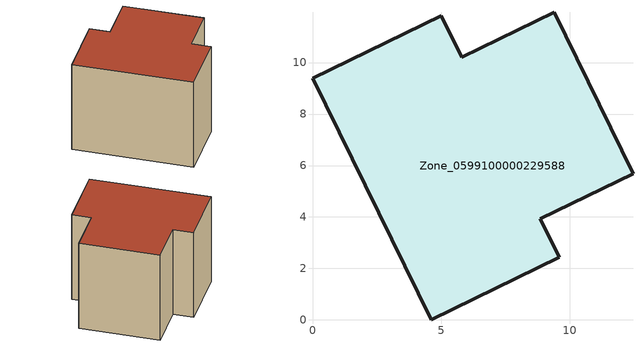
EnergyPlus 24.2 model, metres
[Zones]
Zone_0599100000229588
 floor ground (C_G): 5.8,10.21 9.39,11.96 12.46,5.68 8.86,3.93 9.59,2.43 4.61,0 0,9.39 5.01,11.83 z0
 wall outside (C_F): 4.61,0 9.59,2.43 8.86,3.93 12.46,5.68 9.39,11.96 5.8,10.21 5.01,11.83 0,9.39 4.61,0 z0:8.41
 roof outside (C_R): 9.39,11.96 5.8,10.21 5.01,11.83 0,9.39 4.61,0 9.59,2.43 8.86,3.93 12.46,5.68 z8.41
[BUILDING]
Pand.0599100000229588: North Axis=0; Terrain=City; Loads Convergence Tolerance Value=0.04; Temperature Convergence Tolerance Value=0.4; Solar Distribution=FullExterior; Maximum Number of Warmup Days=25; Minimum Number of Warmup Days=1
[Site:Location]
Rotterdam.The.Hague.AP_ZH_NLD Design_Conditions: Latitude=51.96; Longitude=4.45; Time Zone=1; Elevation=-4.5
[SITE:GROUNDTEMPERATURE:BUILDINGSURFACE]
18, 18, 18, 18, 18, 18, 18, 18, 18, 18, 18, 18
[MATERIAL] Thermal Absorptance=0.9; Solar Absorptance=0.7; Visible Absorptance=0.7
Name | Roughness | Thickness | Conductivity | Density | Specific Heat
G.TC.1965-1974 | MediumSmooth | 0.15 | 0.882353 | 540 | 1210
F.TC.1965-1974 | Rough | 0.3 | 0.697674 | 1920 | 840
R.TC.1965-1974 | MediumRough | 0.2 | 0.232558 | 1500 | 1000
[CONSTRUCTION]
C_G: G.TC.1965-1974
C_F: F.TC.1965-1974
C_R: R.TC.1965-1974
[ZONE]
Zone_0599100000229588: Type=1; Multiplier=1; Ceiling Height=Autocalculate; Volume=Autocalculate; Floor Area=autocalculate; Part of Total Floor Area=Yes
[ZONEINFILTRATION:DESIGNFLOWRATE]
Infil_Zone_0599100000229588: Zone or ZoneList or Space or SpaceList=Zone_0599100000229588; Schedule=AlwaysOn; Design Flow Rate Calculation Method=Flow/Area; Flow Rate per Floor Area=0.003; Constant Term Coefficient=1; Temperature Term Coefficient=0; Velocity Term Coefficient=0; Velocity Squared Term Coefficient=0
[HVACTEMPLATE:ZONE:IDEALLOADSAIRSYSTEM]
Zone_0599100000229588: Maximum Heating Supply Air Temperature=50; Minimum Cooling Supply Air Temperature=13; Maximum Heating Supply Air Humidity Ratio=0.0156; Minimum Cooling Supply Air Humidity Ratio=0.0077; Heating Limit=NoLimit; Cooling Limit=NoLimit; Dehumidification Control Type=ConstantSensibleHeatRatio; Cooling Sensible Heat Ratio=0.7; Dehumidification Setpoint=60; Humidification Control Type=None; Humidification Setpoint=30; Outdoor Air Method=None; Outdoor Air Flow Rate per Person=0.00944; Outdoor Air Flow Rate per Zone Floor Area=0; Outdoor Air Flow Rate per Zone=0; Demand Controlled Ventilation Type=None; Outdoor Air Economizer Type=NoEconomizer; Heat Recovery Type=None; Sensible Heat Recovery Effectiveness=0.7; Latent Heat Recovery Effectiveness=0.65
[ZONECONTROL:THERMOSTAT]
ThermostatControl_Zone_0599100000229588: Zone or ZoneList=Zone_0599100000229588; Control Type Schedule=DualSetpointControlType; Control 1=Thermostat_Zone_0599100000229588; Temperature Difference Between Cutout And Setpoint=0
[THERMOSTATSETPOINT:DUALSETPOINT]
Thermostat_Zone_0599100000229588: Heating Setpoint Temperature Schedule=HeatingSetpoint_Zone_0599100000229588; Cooling Setpoint Temperature Schedule=CoolingSetpoint_Zone_0599100000229588
[SCHEDULE:COMPACT]
HeatingSetpoint_Zone_0599100000229588: Through: 12/31, For: AllDays, Until: 24:00, 21
CoolingSetpoint_Zone_0599100000229588: Through: 12/31, For: AllDays, Until: 24:00, 24
DualSetpointControlType: Through: 12/31, For: AllDays, Until: 24:00, 4
AlwaysOn: Through: 12/31, For: AllDays, Until: 24:00, 1
